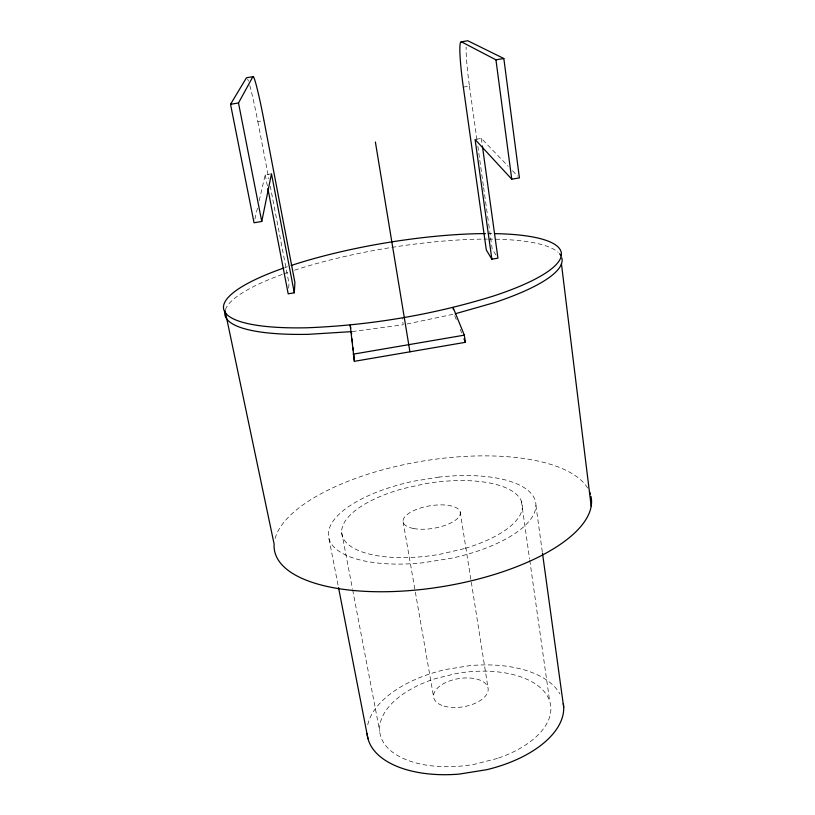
<?xml version="1.0" encoding="UTF-8"?>
<svg xmlns="http://www.w3.org/2000/svg" width="815" height="815" viewBox="0 0 815 815"><rect width="100%" height="100%" fill="white"/><g stroke="black" fill="none" stroke-linecap="round" stroke-linejoin="round"><path stroke-width="0.61" stroke-dasharray="4.08 3.06" d="M288.653 288.123L289.009 283.549L270.305 186.38M254.901 219.082L257.479 208.019M259.19 200.643L265.211 174.838L270.448 173.952M406.95 324.003L454.077 314.101L457.378 322.332M249.767 85.514A49.715 2.944 79.4 0 1 257.835 121.598L263.989 120.569M463.328 87.113L469.44 86.095A49.572 4.747 81.6 0 1 466.119 47.066M476.347 139.253L481.339 138.407L508.163 166.229M352.223 331.583L403.231 324.767L402.121 318.074M512.492 170.712L517.678 176.091M496.019 255.105L492.199 249.003L489.744 231.46M460.21 329.382L461.626 332.907M329.036 538.929L338.286 586.382M265.211 174.838L267.361 185.993M341.679 532.429L352.437 588.675M352.671 589.928L379.678 731.157M257.835 121.598L268.869 178.903M403.119 521.783L433.651 697.212M460.18 511.891L471.101 580.942M471.304 582.205L487.991 687.666M521.427 501.276L529.597 559.121M529.781 560.384L549.677 701.226M469.44 86.095L476.969 139.976M477.845 146.242L483.448 186.35M483.621 187.603L487.472 215.17M487.645 216.423L488.521 222.689M488.694 223.942L489.571 230.207M481.339 138.407L482.215 144.713M535.924 505.473L542.301 551.877M225.378 309.751A170.865 39.11 -9.4 0 1 282.836 274.227M283.966 273.82A170.865 39.11 -9.4 0 1 288.591 272.2M294.551 270.203A170.865 39.11 -9.4 0 1 482.592 239.121M483.815 239.111A170.865 39.11 -9.4 0 1 487.431 239.101M488.623 239.101A170.865 39.11 -9.4 0 1 494.45 239.162M495.591 239.192A170.865 39.11 -9.4 0 1 558.153 252.344M275.103 538.481A160.565 63.529 -9.4 0 1 425.073 460.709A160.565 63.529 -9.4 0 1 587.992 488.633M285.209 267.514A171.13 38.437 -9.4 0 1 287.542 266.719M487.849 233.569A171.13 38.437 -9.4 0 1 492.535 233.599M247.689 79.147A49.715 2.944 79.4 0 1 248.432 81.143M367.748 724.8A99.298 53.169 -9.4 0 1 445.764 669.502L469.664 665.661A99.298 53.169 -9.4 0 1 559.956 693.983M497.425 758.429L474.422 764.297A86.472 46.272 -9.4 0 1 381.838 739.388A86.472 46.272 -9.4 0 1 435.689 678.549L456.217 673.526A86.472 46.272 -9.4 0 1 548.301 697.793A86.472 46.272 -9.4 0 1 497.425 758.429M464.132 548.658L439.642 554.332A91.412 36.013 -9.4 0 1 343.573 538.919A91.412 36.013 -9.4 0 1 402.926 488.674L424.625 483.825A91.412 36.013 -9.4 0 1 520.164 498.739A91.412 36.013 -9.4 0 1 464.132 548.658M439.041 477.091L413.888 481.166A104.972 41.382 -9.4 0 0 328.476 536.178A104.972 41.382 -9.4 0 0 423.128 562.778L452.213 558.081A104.972 41.382 -9.4 0 0 535.71 502.672A104.972 41.382 -9.4 0 0 439.041 477.091M413.633 528.528A28.963 11.39 -9.4 0 0 459.966 514.937A28.963 11.39 -9.4 0 0 421.487 507.725A28.963 11.39 -9.4 0 0 413.633 528.528M444.053 706.106A27.598 14.283 -9.4 0 0 487.93 691.446A27.598 14.283 -9.4 0 0 450.634 680.576A27.598 14.283 -9.4 0 0 444.053 706.106"/><path stroke-width="1.22" d="M294.296 292.799L294.918 282.54L263.989 120.569A49.705 2.72 79.5 0 0 252.895 76.692L246.456 77.761L230.543 104.289L254.046 222.77L261.758 221.466L271.487 173.778L294.296 292.799L288.194 293.838L267.84 188.469M261.758 221.466L238.5 102.965L252.895 76.692M455.269 313.765L494.695 302.528A170.865 39.11 -9.4 0 0 561.82 257.998M353.099 354.189L464.316 335.159L465.396 342.32L354.382 361.32L350.175 324.991L350.766 328.313M491.873 259.19L475.094 139.467L511.749 179.188L519.41 177.894L503.833 58.507L467.81 40.75L461.412 41.82A49.572 4.523 81.5 0 0 463.328 87.113L486.321 250.001L491.873 259.19L497.934 258.151L482.388 145.977M230.543 104.289L238.5 102.965M461.412 41.82L495.938 59.831L503.833 58.507M464.316 335.159L453.069 307.428L453.405 309.649M463.98 338.796L465.396 342.32M338.531 587.635L367.983 738.747M375.389 142.024L409.925 351.815M542.474 553.13L563.695 707.389M495.938 59.831L511.749 179.188M561.443 263.897L591.17 506.115M351.611 334.109L351.367 331.644L308.386 334.333A170.865 39.11 -9.4 0 1 225.083 310.719L274.135 544.145A160.565 63.529 -9.4 0 0 437.156 587.442A160.565 63.529 -9.4 0 0 590.997 496.406M352.121 339.06L352.498 342.769M352.997 347.72L353.252 350.185M353.751 355.136L354.382 361.32M559.559 253.791A170.865 39.11 -9.4 0 1 560.965 255.829M589.571 491.832A160.565 63.529 -9.4 0 1 590.386 494.094M494.817 233.63A171.13 38.437 -9.4 0 1 493.768 295.927C433.305 314.753 370.397 325.297 307.133 327.773A171.13 38.437 -9.4 0 1 284.048 267.921M291.098 265.527A171.13 38.437 -9.4 0 1 485.455 233.579M563.338 703.6A99.298 53.169 -9.4 0 1 486.575 769.727L459.161 774.107A99.298 53.169 -9.4 0 1 367.127 733.755"/></g></svg>
